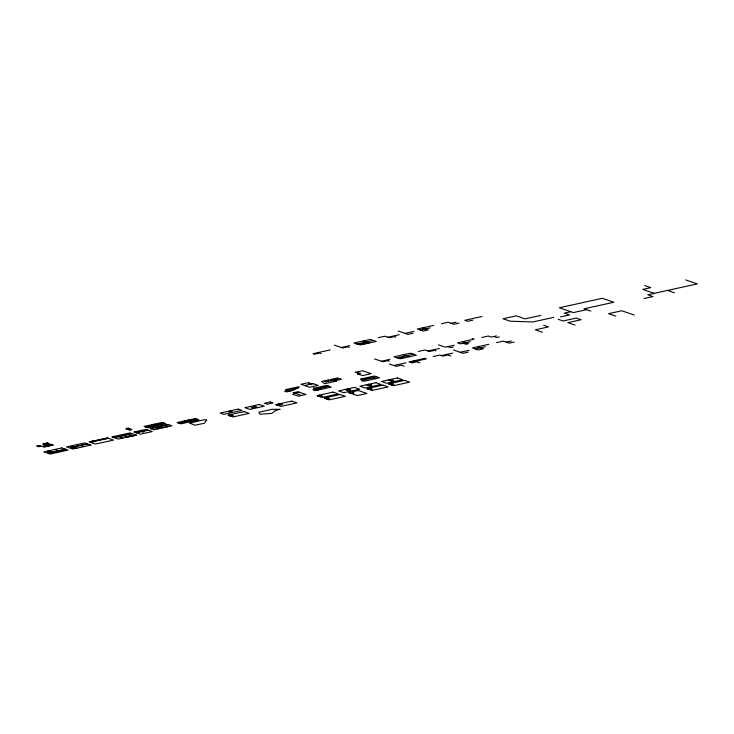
<?xml version="1.0" encoding="UTF-8"?>
<svg xmlns="http://www.w3.org/2000/svg" width="734" height="734" viewBox="0 0 734 734"><rect width="100%" height="100%" fill="white"/><g stroke="black" fill="none" stroke-linecap="round" stroke-linejoin="round"><path stroke-width="1.1" d="M277.883 404.278L277.25 404.948L276.305 404.627L278.828 404.599L276.305 404.627M362.559 380.084L363.073 379.625M142.928 432.005L143.396 431.601M160.737 427.362L161.214 426.959M187.803 421.408L188.28 421.004M320.308 396.589L321.896 396.241L319.62 396.351L321.896 396.241M348.705 390.341L350.283 389.993L348.017 390.103L350.283 389.993M351.953 393.525L353.54 393.176L351.265 393.286M369.817 385.689L371.404 385.341L369.129 385.46L371.404 385.341M391.589 380.9L393.167 380.551L390.901 380.671L393.167 380.551M308.574 383.442L309.197 383.377M309.197 383.506L309.987 383.231L308.326 382.662L300.986 384.277L309.647 387.24L318.088 385.387L313.06 383.662L304.619 385.524M310.546 384.121L311.17 384.056M311.124 384.194L308.629 383.57M312.739 383.634L313.363 383.57M313.326 383.708L312.794 383.763M293.233 392.672L293.857 392.617M293.857 392.736L293.288 392.8M324.841 381.423L325.465 381.368M294.894 393.24L295.518 393.185M325.465 381.487L324.896 381.552M295.518 393.305L294.912 393.36M325.731 381.735L326.355 381.671M326.355 381.79L325.749 381.845M336.181 378.937L336.805 378.872M336.796 378.992L336.19 379.047M313.409 388.24L314.033 388.176M337.071 379.239L337.695 379.175M313.987 388.314L313.436 388.359M337.704 379.294L337.126 379.359M315.069 388.809L315.693 388.745M357.605 372.652L358.229 372.588M315.684 388.864L315.106 388.928M358.247 372.707L355.164 372.349L362.504 370.734L371.165 373.707L362.724 375.56L357.421 373.936M357.385 373.808L358.008 373.753M357.999 373.872L360.201 373.267M359.577 373.331L357.642 372.771M360.201 373.386L359.596 373.45M433.721 325.419L417.288 329.034L423.16 331.043L428.261 329.924L422.389 327.914M441.437 323.722L448.116 322.244L453.988 324.263L459.089 323.134M378.203 337.686L384.891 336.218L389.304 337.732L394.406 336.603L395.865 337.108M330.19 349.916L313.023 353.696L314.473 354.201L319.574 353.072L321.033 353.577M341.237 347.485L349.769 345.613M356.889 344.044L373.312 340.429M387.855 337.227L399.25 334.722M405.058 333.392L413.976 331.429M420.252 330.043L430.188 327.859M451.08 323.263L456.172 322.143M482.018 316.501L464.842 320.281L467.76 321.281L472.852 320.162M413.068 333.264L407.976 334.392L398.241 331.052M359.798 345.044L376.221 341.429L370.358 339.411L353.926 343.035L358.339 344.54L363.44 343.42L364.899 343.925M540.756 315.4L525.021 318.859L516.213 315.84L503.01 318.749L510.185 321.208L532.912 321.942L553.739 317.363M570.832 311.711L564.299 313.152L569.501 314.932L560.473 316.923M586.64 309.665L573.373 312.583L559.326 307.766L602.33 298.307L613.835 302.252L584.09 308.794L590.824 311.097M643.947 298.554L652.976 296.564L647.764 294.784L697.3 283.884L685.795 279.938M418.343 351.448L425.032 349.971L429.445 351.485L434.537 350.366L435.996 350.861M481.66 337.512L488.349 336.034L491.303 337.053L496.404 335.933M381.377 361.247L389.901 359.366M397.021 357.807L413.453 354.192M427.986 350.99L439.382 348.476M454.208 345.219L445.29 347.182L438.473 344.842M470.421 341.649L460.475 343.833L457.521 342.824L473.944 339.209L472.09 338.576M399.938 358.807L416.361 355.183L410.489 353.173L394.066 356.788L398.479 358.302L403.572 357.183L405.03 357.678M453.3 347.054L450.749 347.622L447.841 346.622M499.313 336.934L496.771 337.493L493.854 336.493M425.353 358.275L408.93 361.89L411.884 362.899L416.985 361.779M433.207 356.541L439.895 355.072L442.85 356.082L447.951 354.962L450.859 355.962M488.816 344.301L472.384 347.916L478.256 349.934L483.348 348.815L477.485 346.797M496.533 342.604L503.212 341.136L509.084 343.145L514.185 342.026M393.8 365.504L405.985 362.825M410.407 362.394L426.527 358.843M441.373 355.577L452.768 353.072M298.087 387.809L284.608 391.213L286.554 391.883L292.444 390.58L299.316 387.203L298.252 386.836L285.453 389.653L289.838 391.158M460.154 352.274L469.072 350.311M475.348 348.934L485.284 346.751M506.176 342.145L511.268 341.026M43.691 444.29L48.261 443.29M37.296 446.162L39.489 445.685M37.425 446.208L39.755 445.777M37.691 446.3L40.021 445.868M37.957 446.391L40.287 445.96M38.232 446.483L40.553 446.052M468.164 352.155L463.071 353.274L453.337 349.944M43.159 446.685L52.297 444.666M126.413 428.83L127.643 428.628M126.679 428.922L127.909 428.72M126.945 429.005L128.175 428.812M127.211 429.096L128.441 428.904M127.477 429.188L128.578 428.95M128.074 429.399L129.303 429.197M128.34 429.491L129.569 429.289M128.606 429.583L129.835 429.381M128.872 429.674L130.102 429.473M294.866 393.149L299.224 392.195M129.138 429.766L130.239 429.518M295.215 393.268L292.71 394.268L298.325 396.186L305.968 394.507L297.912 391.745L293.554 392.699L301.61 395.461M328.098 386.038L312.886 389.827L315.244 390.635L331.254 387.112L326.437 385.469L313.721 388.268L318.538 389.91M152.562 424.903L155.03 424.509M152.966 425.041L155.296 424.601M328.86 386.295L318.785 388.515L321.18 389.332M153.232 425.133L155.562 424.692M145.717 427.014L163.765 423.041M146.305 427.216L164.352 423.243M376.634 376.808L361.412 380.607L363.532 381.331L379.533 377.808L374.377 376.037L360.559 379.074L361.926 379.542L371.844 377.368L375.634 378.661M90.878 441.868L92.851 441.428M93.952 441.189L107.825 438.134M112.495 437.106L114.688 436.629M134.661 432.234L136.854 431.748M150.653 428.702L168.701 424.729M185.647 421.004L187.84 420.527M112.632 437.152L114.954 436.721M134.79 432.28L137.12 431.84M158.718 427.014L161.049 426.573M185.785 421.05L188.106 420.619M90.374 442.308L108.421 438.336M112.898 437.244L115.22 436.813M135.056 432.372L137.386 431.931M158.984 427.105L161.315 426.665M186.051 421.142L188.381 420.71M113.164 437.336L115.486 436.904M135.331 432.464L137.653 432.023M159.25 427.197L161.581 426.757M186.317 421.233L188.647 420.802M113.431 437.427L131.606 433.5M135.597 432.546L147.607 429.977M159.517 427.289L161.847 426.849M178.802 423.114L196.85 419.142M229.43 411.976L231.623 411.49M49.884 451.685L47.692 452.162L49.949 452.942L66.06 449.392M114.155 437.675L132.203 433.702M136.322 432.803L148.204 430.188M179.39 423.316L197.437 419.353M48.279 452.364L50.481 451.887M71.051 447.355L87.117 443.786M48.416 452.41L50.747 451.979M71.189 447.401L73.51 446.969M48.683 452.502L51.013 452.071M71.455 447.492L87.704 443.997M48.949 452.594L51.279 452.162M71.721 447.584L74.042 447.153M49.215 452.685L65.473 449.19M71.987 447.676L74.317 447.245M74.905 447.446L72.712 447.923L70.455 447.153L72.657 446.667L76.96 448.144M90.878 445.079L72.831 449.052L66.528 446.887L84.575 442.923L90.897 445.088M228.595 415.361L230.788 414.875M278.599 404.351L280.792 403.865M228.733 415.407L231.054 414.967M278.736 404.397L281.067 403.957M317.657 395.855L319.85 395.369M346.044 389.598L348.237 389.121M367.165 384.955L369.358 384.469M388.928 380.166L391.13 379.68M228.999 415.499L231.32 415.059M276.938 405.021L281.333 404.049M317.785 395.901L320.244 395.507M346.182 389.644L348.641 389.259M367.294 385.001L369.762 384.607M389.066 380.212L391.525 379.817M229.265 415.591L231.586 415.15M279.269 404.581L281.599 404.14M318.189 396.039L320.519 395.598M346.586 389.782L348.907 389.35M367.697 385.139L370.028 384.699M389.47 380.35L391.791 379.909M229.531 415.683L231.852 415.242M279.535 404.673L281.865 404.232M318.455 396.131L320.786 395.69M346.852 389.873L349.173 389.442M367.963 385.231L370.294 384.79M389.736 380.441L392.057 380.001M318.721 396.213L320.914 395.736M347.118 389.965L349.311 389.488M368.229 385.322L370.422 384.836M390.002 380.533L392.195 380.047M230.256 415.93L232.449 415.444M278.067 405.407L282.462 404.443L280.204 403.663M319.318 396.424L321.51 395.938M347.705 390.176L349.898 389.69M368.826 385.524L371.019 385.038M390.598 380.735L392.791 380.249M231.045 416.196L233.238 415.719L230.192 414.673M320.097 396.69L322.299 396.204L319.253 395.167M324.731 398.278L326.924 397.791M349.301 392.782L351.623 392.351M367.56 388.855L369.752 388.369M389.103 384.111L391.295 383.625M324.859 398.323L327.19 397.883M349.567 392.873L351.898 392.442M367.688 388.901L370.019 388.46M389.24 384.157L391.561 383.717M325.134 398.415L327.456 397.975M349.834 392.965L352.164 392.534M367.954 388.992L370.285 388.552M389.506 384.249L391.828 383.809M325.401 398.507L327.722 398.067M350.1 393.057L352.43 392.626M368.229 389.084L370.551 388.644M389.772 384.341L392.094 383.9M325.667 398.599L327.988 398.158M350.366 393.149L352.559 392.672M368.496 389.176L370.817 388.736M390.038 384.433L392.36 383.992M326.391 398.846L328.584 398.36M350.962 393.351L353.155 392.873M369.22 389.424L371.413 388.937M390.763 384.68L392.956 384.194M327.18 399.113L329.373 398.635L326.327 397.589M351.751 393.626L353.944 393.14L350.898 392.094M370.009 389.69L372.202 389.203L369.156 388.167M391.552 384.946L393.745 384.469L390.699 383.423M351.182 393.305L353.449 393.195M361.945 379.873L363.688 379.836M187.271 421.224L188.812 421.188M160.205 427.179L161.746 427.142M142.387 431.812L143.928 431.785M667.564 290.425L674.289 292.728M644.727 285.572L650.764 287.645L642.791 289.398L654.297 293.343M634.185 315.014L621.79 310.766L608.587 313.675L615.762 316.134M558.235 319.318L563.051 320.969L576.254 318.061L581.099 319.721L567.896 322.63L575.071 325.089M543.628 325.245L548.481 326.905L535.279 329.805L542.454 332.273M462.613 341.705L468.485 343.714L465.943 344.274L463.026 343.273M363.147 340.998L369.018 343.017M403.287 354.761L409.15 356.77M414.022 360.761L419.894 362.779M399.571 357.247L402.48 358.238M349.246 347.365L347.797 346.87L342.695 347.989L334.42 345.154M389.387 361.128L387.928 360.623L382.836 361.743L374.56 358.908M404.25 366.22L401.342 365.22L396.241 366.339L389.424 364.009M390.534 379.478L393.571 380.524L391.378 381.001L388.341 379.964M390.029 379.918L391.094 380.285M390.204 383.864L391.268 384.231M368.762 384.267L371.808 385.313L369.615 385.79L366.569 384.754M368.257 384.717L369.33 385.084M368.651 388.607L369.725 388.974M347.65 388.919L350.687 389.956L348.494 390.442L345.457 389.396M347.145 389.359L348.21 389.726M350.393 392.543L351.467 392.91M318.749 395.608L319.822 395.975M325.823 398.039L326.896 398.406M279.7 404.113L280.764 404.48M278.012 404.15L279.672 404.718M254.395 406.93L255.588 407.333M229.962 410.921L232.219 411.691L230.017 412.178L227.769 411.407M229.696 415.114L230.76 415.481M188.344 420.077L190.601 420.857M187.253 420.325L189.5 421.096M186.748 420.766L187.812 421.132M185.06 420.802L187.308 421.582M183.959 421.05L186.216 421.821M164.187 425.72L167.37 426.812M154.168 424.215L156.415 424.986M160.186 426.28L162.443 427.05L160.251 427.537L157.993 426.757M153.663 424.656L154.727 425.023M159.682 426.72L162.856 427.803M151.975 424.702L154.223 425.472M155.168 427.711L158.342 428.803M126.909 428.381L130.826 429.72M136.258 431.546L138.515 432.317M135.753 431.987L136.827 432.354M123.184 435.693L127.23 437.079L136.267 435.097L129.946 432.932L111.898 436.904L118.211 439.07L136.258 435.097L131.753 436.088L127.707 434.693M118.669 436.684L122.716 438.07M114.091 436.418L116.348 437.198M113.596 436.868L114.66 437.235M93.356 440.987L94.539 441.391M92.255 441.226L93.447 441.639M92.007 441.281L93.2 441.694M91.759 441.336L92.952 441.74M91.273 441.446L92.704 441.795M91.025 441.501L92.209 441.905M90.777 441.556L91.961 441.96M90.53 441.611L91.713 442.015M90.282 441.666L91.466 442.07M80.74 445.529L83.915 446.611M72.152 447.116L73.216 447.483M46.591 445.29L48.866 446.07M54.839 449.465L58.509 450.722M38.388 445.923L39.462 446.29M47.884 450.997L52.142 452.456M49.38 452.126L50.444 452.493M206.676 420.068L204.3 423.279L195.088 425.179L189.5 423.096L203.951 419.82L206.676 420.068M275.378 410.572L271.846 413.389L260.01 414.251L258.863 412.242L271.892 409.343L280.204 409.288L275.378 410.572M232.146 415.508L230.559 415.857L232.834 415.747L232.146 415.508M328.281 398.434L326.694 398.782L328.97 398.663L328.281 398.434M371.11 389.002L369.523 389.35L371.799 389.24L371.11 389.002M392.653 384.267L391.066 384.616L393.341 384.497L392.653 384.267M328.364 379.983L321.685 381.451L324.566 383.717L336.603 381.074L335.31 380.634L341.558 379.258L337.695 377.927L330.566 379.496L331.924 379.964L337.383 379.267L332.814 380.267L333.603 380.542L325.162 381.451L329.731 380.451L328.364 379.983M47.132 442.896L42.554 443.905L44.829 444.685L49.398 443.675L47.132 442.896M38.893 445.483L36.7 445.96L38.957 446.731L41.15 446.254L38.893 445.483M51.16 444.281L42.021 446.29L44.297 447.07L53.435 445.061L51.16 444.281M128.01 428.142L125.817 428.619L129.734 429.968L131.927 429.482L128.01 428.142M162.104 422.472L144.057 426.436L147.809 427.729L165.856 423.757L162.104 422.472M61.803 447.933L43.756 451.905L50.068 454.062L68.115 450.089L61.803 447.933M107.228 437.932L89.19 441.905L95.493 444.07L113.541 440.097L107.228 437.932M145.947 429.408L134.065 432.023L140.368 434.189L152.259 431.574L145.947 429.408M168.123 424.527L150.075 428.5L153.828 429.794L171.875 425.821L168.123 424.527M195.189 418.573L177.142 422.545L180.894 423.839L198.942 419.866L195.189 418.573M238.192 409.113L220.154 413.077L223.907 414.371L241.954 410.398L238.192 409.113M259.322 404.48L244.872 407.664L249.826 409.361L264.286 406.177L259.322 404.48M270.378 401.984L264.479 403.287L267.204 404.223L273.103 402.92L270.378 401.984M255.496 406.682L251.322 407.599L252.514 408.012L256.68 407.095L255.496 406.682M244.009 411.636L227.999 415.16L233.164 416.921L249.165 413.398L244.009 411.636M291.82 401.113L275.819 404.636L280.975 406.397L296.976 402.874L291.82 401.113M333.062 392.121L317.06 395.644L322.217 397.415L338.227 393.892L333.062 392.121M354.55 387.396L338.548 390.919L343.705 392.69L359.715 389.167L354.55 387.396M375.891 382.698L359.889 386.222L365.046 387.992L381.056 384.469L375.891 382.698M397.443 377.955L381.432 381.478L386.589 383.249L402.599 379.726L397.443 377.955M340.145 394.553L324.134 398.076L329.3 399.846L345.301 396.323L340.145 394.553M358.247 390.479L348.705 392.58L357.366 395.553L366.899 393.452L358.247 390.479M382.974 385.121L366.963 388.644L372.12 390.415L388.13 386.891L382.974 385.121M404.517 380.386L388.506 383.91L393.672 385.671L409.673 382.148L404.517 380.386"/></g></svg>
